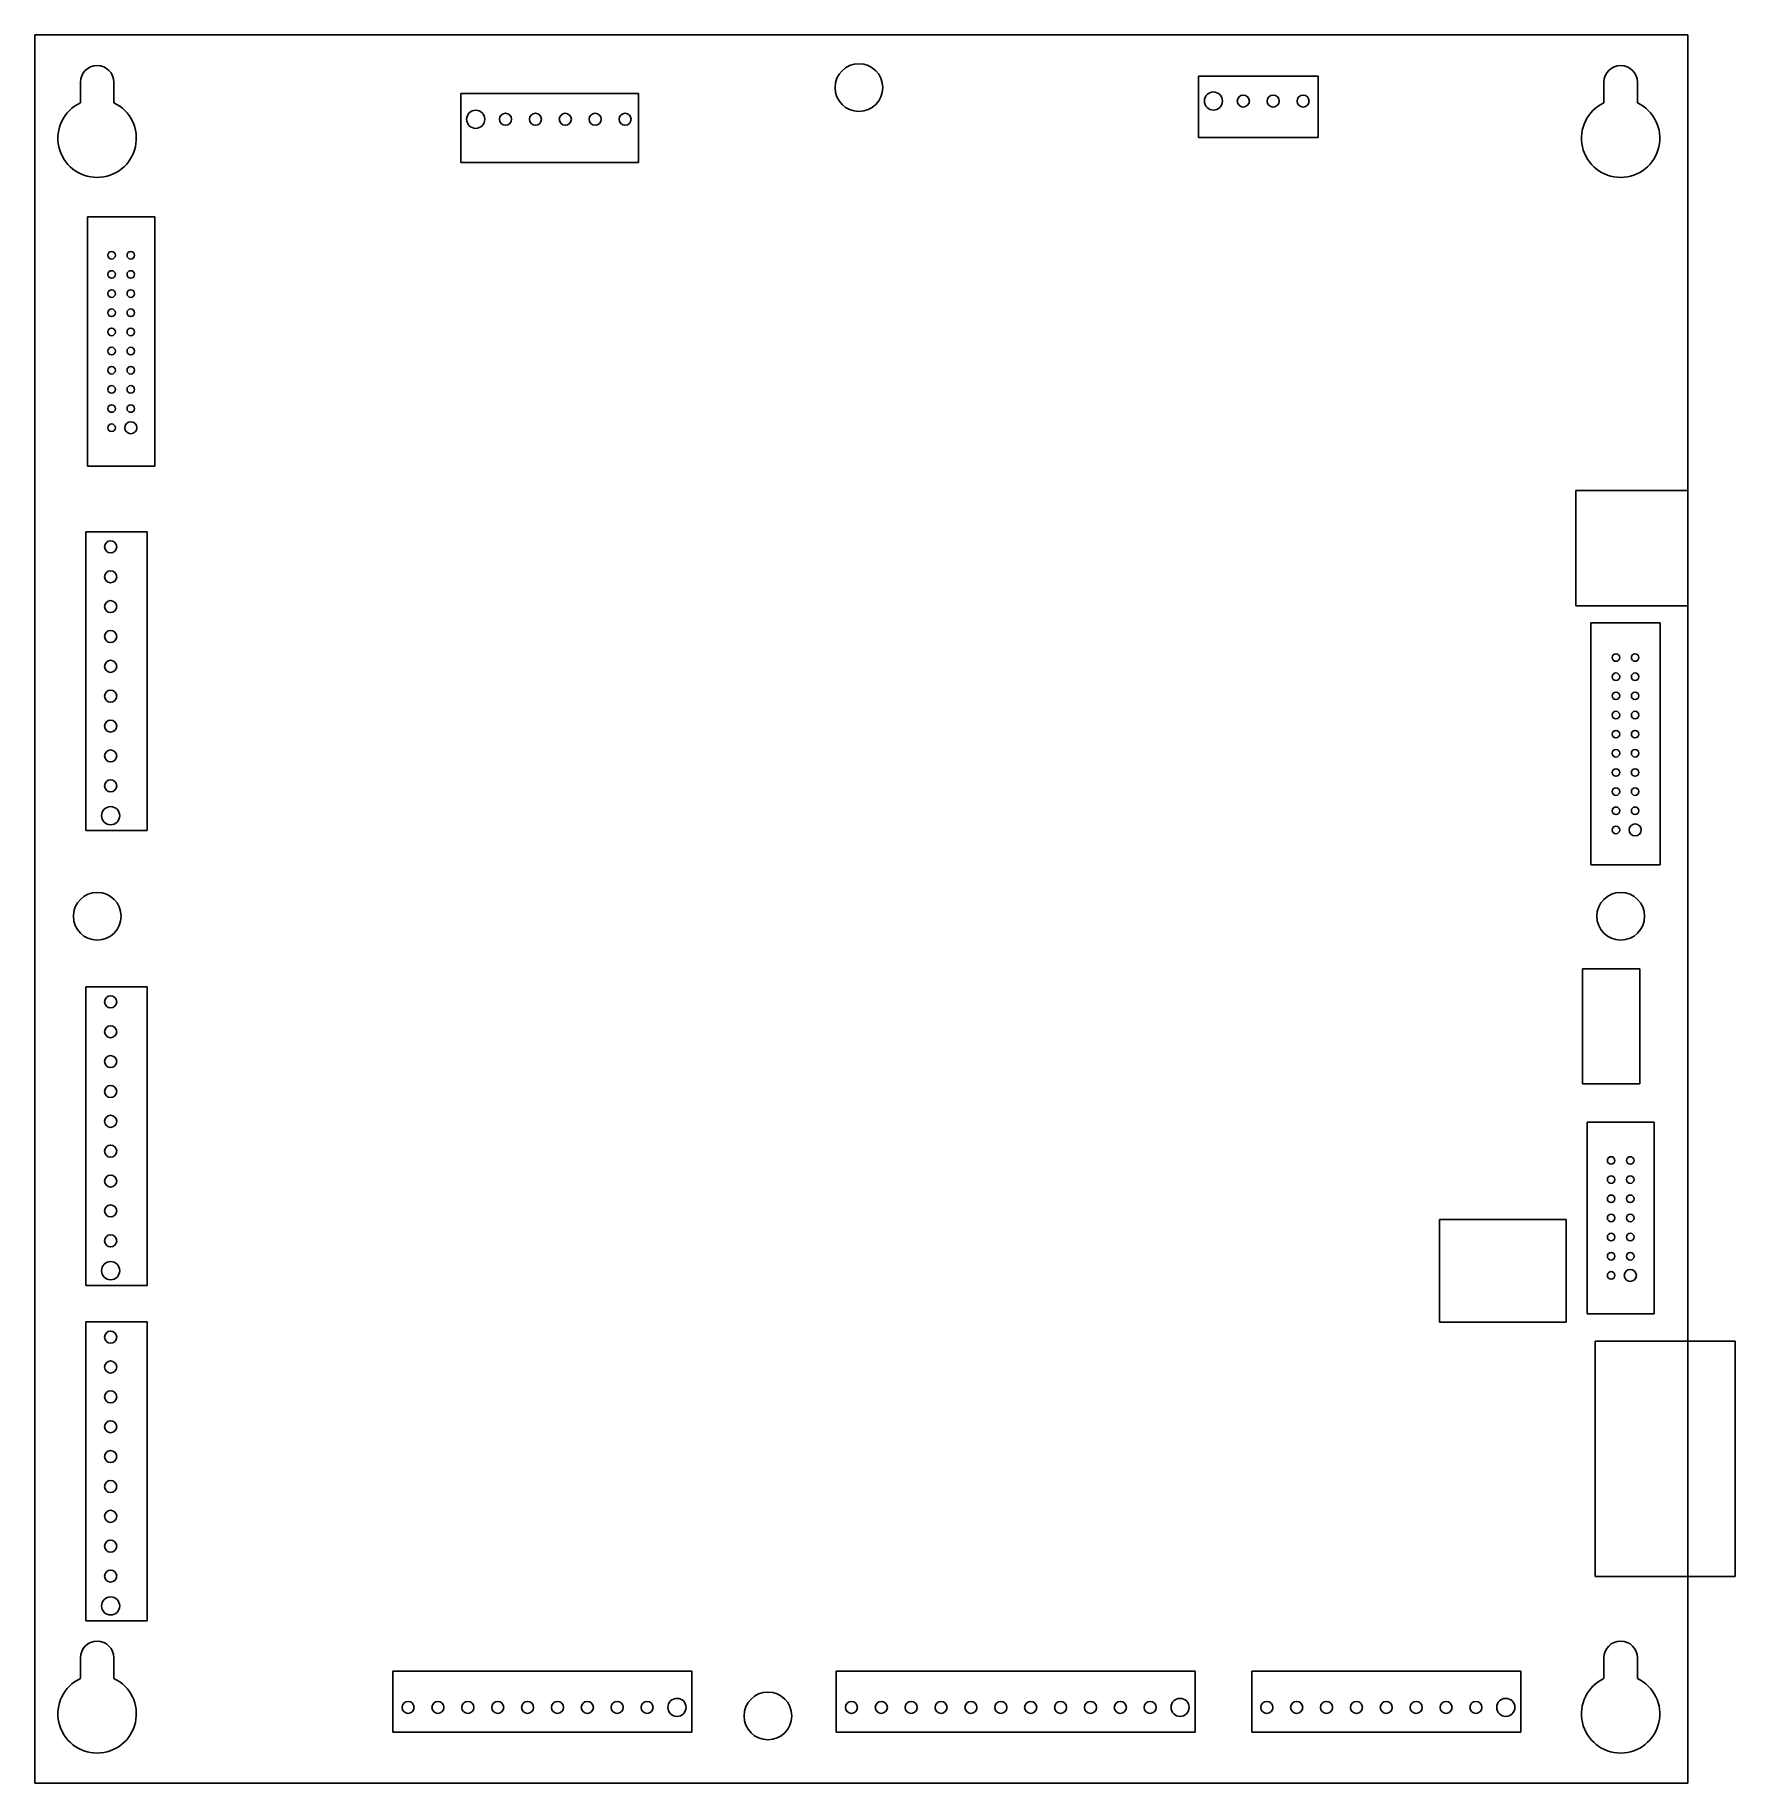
# Model space of a CAD drawing. Header units: millimetres. Extents: x 0 to 225, y -232 to 0.
import ezdxf

# ---------------------------------------------------------------- set-up
doc = ezdxf.new("R2010")
doc.units = ezdxf.units.MM

msp = doc.modelspace()

# ---------------------------------------------------------------- linework, layer by layer
at = {"layer": 'CONN'}
for p, q in [((154.21, -5.46), (170.06, -5.46)), ((154.21, -13.59), (154.21, -5.46)), ((170.06, -5.46), (170.06, -13.59)), ((56.43, -7.75), (80, -7.75)), ((56.43, -16.89), (56.43, -7.75)), ((80, -7.75), (80, -16.89)), ((170.06, -13.59), (154.21, -13.59)), ((80, -16.89), (56.43, -16.89)), ((6.98, -24.13), (15.87, -24.13)), ((6.98, -57.15), (6.98, -24.13)), ((15.87, -24.13), (15.87, -57.15)), ((15.87, -57.15), (6.98, -57.15)), ((204.22, -60.41), (219.06, -60.41)), ((204.22, -75.67), (204.22, -60.41)), ((219.06, -60.41), (219.06, -75.67)), ((6.73, -65.87), (14.85, -65.87)), ((6.73, -105.49), (6.73, -65.87)), ((14.85, -65.87), (14.85, -105.49)), ((219.06, -75.67), (204.22, -75.67)), ((206.23, -77.93), (215.38, -77.93)), ((206.23, -110.04), (206.23, -77.93)), ((215.38, -77.93), (215.38, -110.04)), ((14.85, -105.49), (6.73, -105.49)), ((215.38, -110.04), (206.23, -110.04)), ((205.09, -123.82), (212.71, -123.82)), ((205.09, -139.06), (205.09, -123.82)), ((212.71, -123.82), (212.71, -139.06)), ((6.73, -126.19), (14.85, -126.19)), ((6.73, -165.81), (6.73, -126.19)), ((14.85, -126.19), (14.85, -165.81)), ((212.71, -139.06), (205.09, -139.06)), ((205.72, -144.14), (214.62, -144.14)), ((205.72, -169.54), (205.72, -144.14)), ((214.62, -144.14), (214.62, -169.54)), ((186.17, -157.03), (202.93, -157.03)), ((186.17, -170.64), (186.17, -157.03)), ((202.93, -157.03), (202.93, -170.64)), ((14.85, -165.81), (6.73, -165.81)), ((6.73, -170.63), (14.85, -170.63)), ((6.73, -210.26), (6.73, -170.63)), ((14.85, -170.63), (14.85, -210.26)), ((202.93, -170.64), (186.17, -170.64)), ((214.62, -169.54), (205.72, -169.54)), ((206.78, -173.18), (225.32, -173.18)), ((206.78, -204.37), (206.78, -173.18)), ((225.32, -173.18), (225.32, -204.37)), ((225.32, -204.37), (206.78, -204.37)), ((14.85, -210.26), (6.73, -210.26)), ((47.45, -216.91), (87.07, -216.91)), ((47.45, -225.03), (47.45, -216.91)), ((87.07, -216.91), (87.07, -225.03)), ((106.18, -216.91), (153.75, -216.91)), ((106.18, -225.03), (106.18, -216.91)), ((153.75, -216.91), (153.75, -225.03)), ((161.26, -216.91), (196.92, -216.91)), ((161.26, -225.03), (161.26, -216.91)), ((196.92, -216.91), (196.92, -225.03)), ((87.07, -225.03), (47.45, -225.03)), ((153.75, -225.03), (106.18, -225.03)), ((196.92, -225.03), (161.26, -225.03))]:
    msp.add_line(p, q, dxfattribs=at)
at = {"layer": 'EDGE'}
for p, q in [((0, 0), (219.06, 0)), ((0, -231.76), (0, 0)), ((219.06, 0), (219.06, -231.76)), ((219.06, -231.76), (0, -231.76))]:
    msp.add_line(p, q, dxfattribs=at)
at = {"layer": 'HOLES'}
for p, q in [((6.018, -8.994), (6.018, -6.267)), ((10.462, -8.994), (10.462, -6.267)), ((207.938, -8.994), (207.938, -6.267)), ((212.382, -8.994), (212.382, -6.267)), ((6.018, -217.894), (6.018, -215.167)), ((10.462, -217.894), (10.462, -215.167)), ((207.938, -217.894), (207.938, -215.167)), ((212.382, -217.894), (212.382, -215.167))]:
    msp.add_line(p, q, dxfattribs=at)
for centre in [(109.2, -6.98), (8.25, -116.84), (210.17, -116.84), (97.14, -222.86)]:
    msp.add_circle(centre, 3.165, dxfattribs=at)
for centre, radius, start, end in [((8.24, -6.267), 2.222, 0, 180), ((210.16, -6.267), 2.222, 0, 180), ((8.24, -13.69), 5.195, 115.321, 424.679), ((210.16, -13.69), 5.195, 115.321, 424.679), ((8.24, -215.167), 2.222, 0, 180), ((210.16, -215.167), 2.222, 0, 180), ((8.24, -222.59), 5.195, 115.321, 424.679), ((210.16, -222.59), 5.195, 115.321, 424.679)]:
    msp.add_arc(centre, radius, start, end, dxfattribs=at)
at = {"layer": 'PINS'}
for centre, radius in [((156.19, -8.76), 1.2), ((160.15, -8.76), 0.8), ((164.11, -8.76), 0.8), ((168.07, -8.76), 0.8), ((58.41, -11.18), 1.2), ((62.37, -11.18), 0.8), ((66.33, -11.18), 0.8), ((70.29, -11.18), 0.8), ((74.25, -11.18), 0.8), ((78.21, -11.18), 0.8), ((10.16, -29.21), 0.5), ((12.7, -29.21), 0.5), ((10.16, -31.75), 0.5), ((12.7, -31.75), 0.5), ((10.16, -34.29), 0.5), ((12.7, -34.29), 0.5), ((10.16, -36.83), 0.5), ((12.7, -36.83), 0.5), ((10.16, -39.37), 0.5), ((12.7, -39.37), 0.5), ((10.16, -41.91), 0.5), ((12.7, -41.91), 0.5), ((10.16, -44.45), 0.5), ((12.7, -44.45), 0.5), ((10.16, -46.99), 0.5), ((12.7, -46.99), 0.5), ((10.16, -49.53), 0.5), ((12.7, -49.53), 0.5), ((10.16, -52.07), 0.5), ((12.7, -52.07), 0.8), ((10.03, -67.87), 0.8), ((10.03, -71.83), 0.8), ((10.03, -75.79), 0.8), ((10.03, -79.75), 0.8), ((10.03, -83.71), 0.8), ((209.54, -82.54), 0.5), ((212.08, -82.54), 0.5), ((209.54, -85.08), 0.5), ((212.08, -85.08), 0.5), ((10.03, -87.67), 0.8), ((209.54, -87.62), 0.5), ((212.08, -87.62), 0.5), ((209.54, -90.16), 0.5), ((212.08, -90.16), 0.5), ((10.03, -91.63), 0.8), ((209.54, -92.7), 0.5), ((212.08, -92.7), 0.5), ((10.03, -95.59), 0.8), ((209.54, -95.24), 0.5), ((212.08, -95.24), 0.5), ((209.54, -97.78), 0.5), ((212.08, -97.78), 0.5), ((10.03, -99.55), 0.8), ((209.54, -100.32), 0.5), ((212.08, -100.32), 0.5), ((10.03, -103.51), 1.2), ((209.54, -102.86), 0.5), ((212.08, -102.86), 0.5), ((209.54, -105.4), 0.5), ((212.08, -105.4), 0.8), ((10.03, -128.19), 0.8), ((10.03, -132.15), 0.8), ((10.03, -136.11), 0.8), ((10.03, -140.07), 0.8), ((10.03, -144.03), 0.8), ((10.03, -147.99), 0.8), ((208.9, -149.22), 0.5), ((211.44, -149.22), 0.5), ((10.03, -151.95), 0.8), ((208.9, -151.76), 0.5), ((211.44, -151.76), 0.5), ((10.03, -155.91), 0.8), ((208.9, -154.3), 0.5), ((211.44, -154.3), 0.5), ((208.9, -156.84), 0.5), ((211.44, -156.84), 0.5), ((10.03, -159.87), 0.8), ((208.9, -159.38), 0.5), ((211.44, -159.38), 0.5), ((208.9, -161.92), 0.5), ((211.44, -161.92), 0.5), ((10.03, -163.83), 1.2), ((208.9, -164.46), 0.5), ((211.44, -164.46), 0.8), ((10.03, -172.64), 0.8), ((10.03, -176.6), 0.8), ((10.03, -180.56), 0.8), ((10.03, -184.52), 0.8), ((10.03, -188.48), 0.8), ((10.03, -192.44), 0.8), ((10.03, -196.4), 0.8), ((10.03, -200.36), 0.8), ((10.03, -204.32), 0.8), ((10.03, -208.28), 1.2), ((49.45, -221.73), 0.8), ((53.41, -221.73), 0.8), ((57.37, -221.73), 0.8), ((61.33, -221.73), 0.8), ((65.29, -221.73), 0.8), ((69.25, -221.73), 0.8), ((73.21, -221.73), 0.8), ((77.17, -221.73), 0.8), ((81.13, -221.73), 0.8), ((85.09, -221.73), 1.2), ((108.21, -221.73), 0.8), ((112.17, -221.73), 0.8), ((116.13, -221.73), 0.8), ((120.09, -221.73), 0.8), ((124.05, -221.73), 0.8), ((128.01, -221.73), 0.8), ((131.97, -221.73), 0.8), ((135.93, -221.73), 0.8), ((139.89, -221.73), 0.8), ((143.85, -221.73), 0.8), ((147.81, -221.73), 0.8), ((151.77, -221.73), 1.2), ((163.26, -221.73), 0.8), ((167.22, -221.73), 0.8), ((171.18, -221.73), 0.8), ((175.14, -221.73), 0.8), ((179.1, -221.73), 0.8), ((183.06, -221.73), 0.8), ((187.02, -221.73), 0.8), ((190.98, -221.73), 0.8), ((194.94, -221.73), 1.2)]:
    msp.add_circle(centre, radius, dxfattribs=at)

doc.saveas('drawing.dxf')
